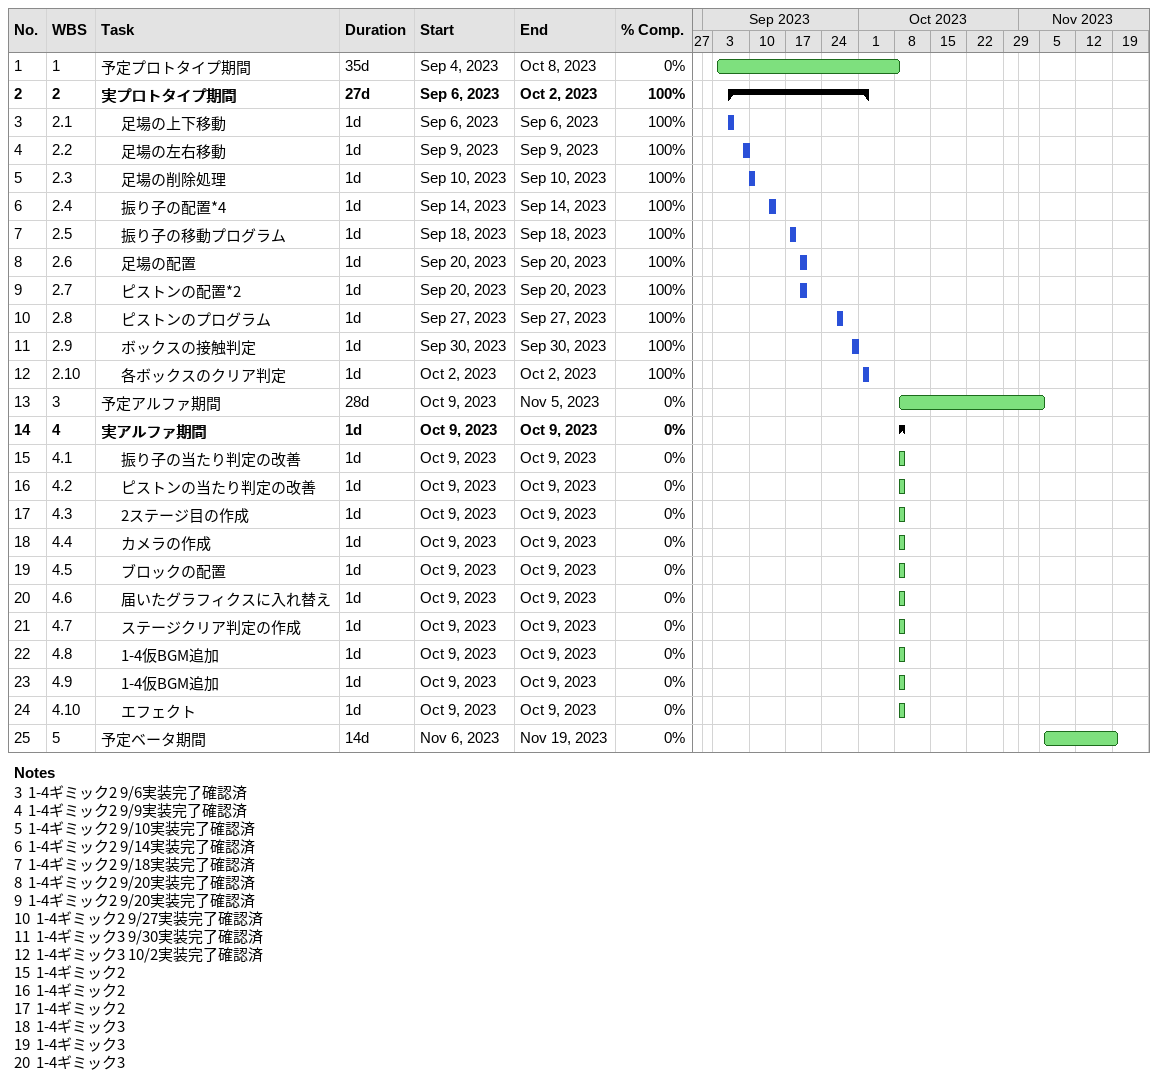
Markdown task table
| ID | WBS | Task | Duration | Start | Finish | % complete |
|---|---|---|---|---|---|---|
| 1 | 1 | 予定プロトタイプ期間 | 35d | 2023-09-04 | 2023-10-08 | 0 |
| 2 | 2 | **実プロトタイプ期間** | 27d | 2023-09-06 | 2023-10-02 | 100 |
| 3 | 2.1 | 足場の上下移動 | 1d | 2023-09-06 | 2023-09-06 | 100 |
| 4 | 2.2 | 足場の左右移動 | 1d | 2023-09-09 | 2023-09-09 | 100 |
| 5 | 2.3 | 足場の削除処理 | 1d | 2023-09-10 | 2023-09-10 | 100 |
| 6 | 2.4 | 振り子の配置*4 | 1d | 2023-09-14 | 2023-09-14 | 100 |
| 7 | 2.5 | 振り子の移動プログラム | 1d | 2023-09-18 | 2023-09-18 | 100 |
| 8 | 2.6 | 足場の配置 | 1d | 2023-09-20 | 2023-09-20 | 100 |
| 9 | 2.7 | ピストンの配置*2 | 1d | 2023-09-20 | 2023-09-20 | 100 |
| 10 | 2.8 | ピストンのプログラム | 1d | 2023-09-27 | 2023-09-27 | 100 |
| 11 | 2.9 | ボックスの接触判定 | 1d | 2023-09-30 | 2023-09-30 | 100 |
| 12 | 2.10 | 各ボックスのクリア判定 | 1d | 2023-10-02 | 2023-10-02 | 100 |
| 13 | 3 | 予定アルファ期間 | 28d | 2023-10-09 | 2023-11-05 | 0 |
| 14 | 4 | **実アルファ期間** | 1d | 2023-10-09 | 2023-10-09 | 0 |
| 15 | 4.1 | 振り子の当たり判定の改善 | 1d | 2023-10-09 | 2023-10-09 | 0 |
| 16 | 4.2 | ピストンの当たり判定の改善 | 1d | 2023-10-09 | 2023-10-09 | 0 |
| 17 | 4.3 | 2ステージ目の作成 | 1d | 2023-10-09 | 2023-10-09 | 0 |
| 18 | 4.4 | カメラの作成 | 1d | 2023-10-09 | 2023-10-09 | 0 |
| 19 | 4.5 | ブロックの配置 | 1d | 2023-10-09 | 2023-10-09 | 0 |
| 20 | 4.6 | 届いたグラフィクスに入れ替え | 1d | 2023-10-09 | 2023-10-09 | 0 |
| 21 | 4.7 | ステージクリア判定の作成 | 1d | 2023-10-09 | 2023-10-09 | 0 |
| 22 | 4.8 | 1-4仮BGM追加 | 1d | 2023-10-09 | 2023-10-09 | 0 |
| 23 | 4.9 | 1-4仮BGM追加 | 1d | 2023-10-09 | 2023-10-09 | 0 |
| 24 | 4.10 | エフェクト | 1d | 2023-10-09 | 2023-10-09 | 0 |
| 25 | 5 | 予定ベータ期間 | 14d | 2023-11-06 | 2023-11-19 | 0 |

Notes
- 3: 1-4ギミック2 9/6実装完了確認済
- 4: 1-4ギミック2 9/9実装完了確認済
- 5: 1-4ギミック2 9/10実装完了確認済
- 6: 1-4ギミック2 9/14実装完了確認済
- 7: 1-4ギミック2 9/18実装完了確認済
- 8: 1-4ギミック2 9/20実装完了確認済
- 9: 1-4ギミック2 9/20実装完了確認済
- 10: 1-4ギミック2 9/27実装完了確認済
- 11: 1-4ギミック3 9/30実装完了確認済
- 12: 1-4ギミック3 10/2実装完了確認済
- 15: 1-4ギミック2
- 16: 1-4ギミック2
- 17: 1-4ギミック2
- 18: 1-4ギミック3
- 19: 1-4ギミック3
- 20: 1-4ギミック3
